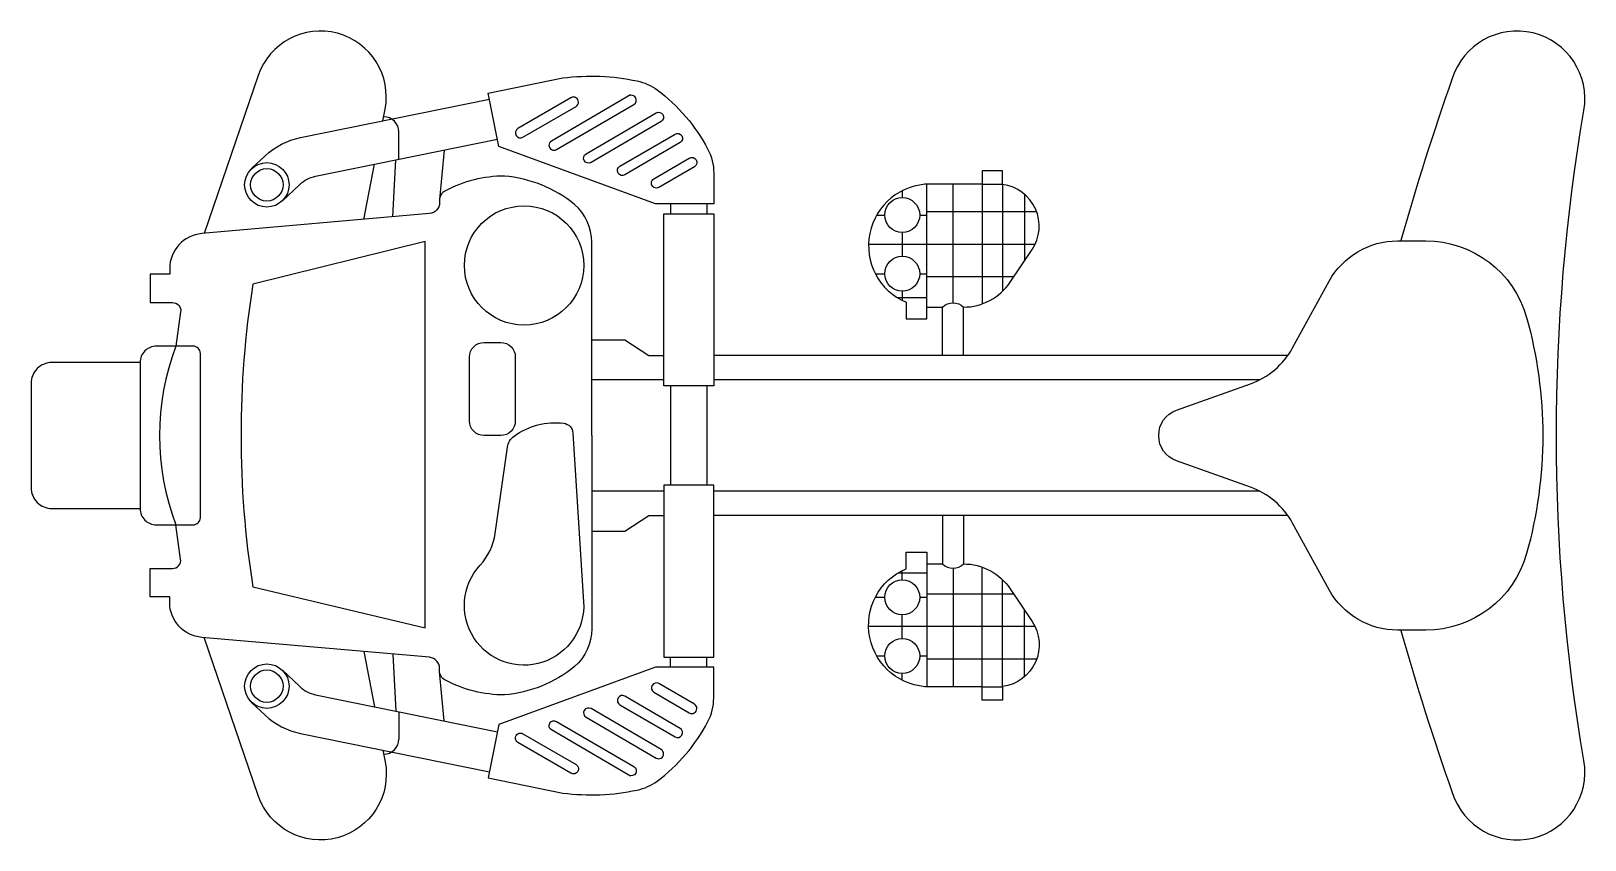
# Model space of a CAD drawing. Header units: millimetres. Extents: x 1388.851 to 1389.811, y 2712.388 to 2712.888.
import ezdxf

# ---------------------------------------------------------------- set-up
doc = ezdxf.new("R2010")
doc.units = ezdxf.units.MM
doc.header["$LTSCALE"] = 10
doc.layers.add('Equipam_fitness', color=1, linetype='Continuous')

msp = doc.modelspace()

# ---------------------------------------------------------------- linework, layer by layer
at = {"layer": 'Equipam_fitness'}
for p, q in [((1389.06841, 2712.83482), (1389.06841, 2712.83482)), ((1389.07784, 2712.80856), (1389.07784, 2712.8254)), ((1389.07402, 2712.77293), (1389.07584, 2712.80815)), ((1389.10578, 2712.81426), (1389.10297, 2712.78368)), ((1389.38881, 2712.78908), (1389.38881, 2712.78487)), ((1389.40394, 2712.71723), (1389.40394, 2712.79315)), ((1389.42019, 2712.71983), (1389.42019, 2712.7932)), ((1389.43817, 2712.7932), (1389.43817, 2712.71915)), ((1389.43817, 2712.7932), (1389.45084, 2712.7932)), ((1389.45084, 2712.79298), (1389.45084, 2712.72699)), ((1389.24571, 2712.7809), (1389.24571, 2712.77489)), ((1389.26804, 2712.7809), (1389.26804, 2712.77489)), ((1389.46427, 2712.78702), (1389.46427, 2712.74563)), ((1389.37303, 2712.77409), (1389.37803, 2712.77409)), ((1389.39959, 2712.77409), (1389.40394, 2712.77409)), ((1389.47191, 2712.77598), (1389.40394, 2712.77598)), ((1389.38881, 2712.76331), (1389.38881, 2712.74858)), ((1389.47087, 2712.75594), (1389.36801, 2712.75594)), ((1389.37221, 2712.7378), (1389.37803, 2712.7378)), ((1389.39959, 2712.7378), (1389.40394, 2712.7378)), ((1389.45774, 2712.73591), (1389.40394, 2712.73591)), ((1389.40394, 2712.72287), (1389.38601, 2712.72287)), ((1389.38881, 2712.72702), (1389.38881, 2712.72129)), ((1389.41377, 2712.68725), (1389.41377, 2712.71717)), ((1389.42663, 2712.68725), (1389.42663, 2712.71717)), ((1389.24142, 2712.6723), (1389.19693, 2712.6723)), ((1389.60976, 2712.6723), (1389.27233, 2712.6723)), ((1389.24571, 2712.66848), (1389.24571, 2712.60715)), ((1389.26804, 2712.66848), (1389.26804, 2712.60715)), ((1389.24142, 2712.60333), (1389.19693, 2712.60333)), ((1389.60976, 2712.60333), (1389.27233, 2712.60333)), ((1389.41377, 2712.58838), (1389.41377, 2712.55846)), ((1389.42663, 2712.58838), (1389.42663, 2712.55846)), ((1389.40394, 2712.5584), (1389.40394, 2712.48249)), ((1389.40394, 2712.55277), (1389.38601, 2712.55277)), ((1389.38881, 2712.54861), (1389.38881, 2712.55434)), ((1389.42019, 2712.5558), (1389.42019, 2712.48243)), ((1389.43817, 2712.48243), (1389.43817, 2712.55648)), ((1389.45084, 2712.48265), (1389.45084, 2712.54864)), ((1389.37221, 2712.53783), (1389.37803, 2712.53783)), ((1389.39959, 2712.53783), (1389.40394, 2712.53783)), ((1389.45774, 2712.53972), (1389.40394, 2712.53972)), ((1389.46427, 2712.48861), (1389.46427, 2712.53001)), ((1389.47087, 2712.51969), (1389.36801, 2712.51969)), ((1389.38881, 2712.51232), (1389.38881, 2712.52705)), ((1389.07402, 2712.5027), (1389.07584, 2712.46748)), ((1389.24571, 2712.49473), (1389.24571, 2712.50074)), ((1389.26804, 2712.49473), (1389.26804, 2712.50074)), ((1389.37303, 2712.50154), (1389.37803, 2712.50154)), ((1389.39959, 2712.50154), (1389.40394, 2712.50154)), ((1389.47191, 2712.49965), (1389.40394, 2712.49965)), ((1389.10578, 2712.46138), (1389.10297, 2712.49195)), ((1389.38881, 2712.48655), (1389.38881, 2712.49076)), ((1389.43817, 2712.48243), (1389.45084, 2712.48243)), ((1389.07784, 2712.46707), (1389.07784, 2712.45023)), ((1389.06841, 2712.44081), (1389.06841, 2712.44081))]:
    msp.add_line(p, q, dxfattribs=at)
for points in [[(1389.06793, 2712.83231), (1389.0693, 2712.83942, 0.932856), (1388.99093, 2712.8603), (1388.95752, 2712.76271)], [(1389.69688, 2712.5173, 0.016635), (1389.72861, 2712.41714, 0.933318), (1389.80998, 2712.43687, -0.084671), (1389.80998, 2712.83876, 0.933318), (1389.72861, 2712.85849, 0.016635), (1389.69688, 2712.75834)], [(1388.98682, 2712.80276), (1388.99521, 2712.81064, -0.139135), (1389.01703, 2712.82193), (1389.13371, 2712.84572)], [(1389.22093, 2712.84833), (1389.17208, 2712.81982, 1), (1389.17519, 2712.8145), (1389.223, 2712.84239, 1), (1389.21989, 2712.84772)], [(1389.00566, 2712.78271), (1389.01666, 2712.79304, -0.139135), (1389.02635, 2712.79806), (1389.13876, 2712.82098)], [(1389.19693, 2712.63782), (1389.19693, 2712.75731, 0.216775), (1389.1863, 2712.78068, 0.149205), (1389.14301, 2712.79816, 0.122714), (1389.10656, 2712.78908, 0.277399), (1389.10294, 2712.78305), (1389.10294, 2712.78172, -0.388796), (1389.09671, 2712.77493), (1388.95599, 2712.76257, 0.388796), (1388.93621, 2712.74098), (1388.93621, 2712.73753), (1388.92418, 2712.73753), (1388.92418, 2712.72002), (1388.93791, 2712.72002, -0.455363), (1388.94299, 2712.71418), (1388.94004, 2712.69306)], [(1388.91789, 2712.68295), (1388.86352, 2712.68295, 0.414214), (1388.85058, 2712.67001), (1388.85058, 2712.60562, 0.414214), (1388.86352, 2712.59268), (1388.91789, 2712.59268)], [(1389.19693, 2712.63782), (1389.19693, 2712.51832, -0.216775), (1389.1863, 2712.49495, -0.149205), (1389.14301, 2712.47747, -0.122714), (1389.10656, 2712.48655, -0.277399), (1389.10294, 2712.49258), (1389.10294, 2712.49391, 0.388796), (1389.09671, 2712.50071), (1388.95599, 2712.51306, -0.388796), (1388.93621, 2712.53465), (1388.93621, 2712.5381), (1388.92418, 2712.5381), (1388.92418, 2712.55561), (1388.93791, 2712.55561, 0.455363), (1388.94299, 2712.56145), (1388.94004, 2712.58258)], [(1389.06793, 2712.44332), (1389.0693, 2712.43622, -0.932856), (1388.99093, 2712.41533), (1388.95752, 2712.51292)], [(1389.00566, 2712.49292), (1389.01666, 2712.48259, 0.139135), (1389.02635, 2712.47757), (1389.13876, 2712.45465)], [(1388.98682, 2712.47287), (1388.99521, 2712.46499, 0.139135), (1389.01703, 2712.4537), (1389.13371, 2712.42991)], [(1389.22093, 2712.42731), (1389.17208, 2712.45581, -1), (1389.17519, 2712.46113), (1389.223, 2712.43324, -1), (1389.21989, 2712.42791)]]:
    msp.add_lwpolyline(points, format="xyb", dxfattribs=at)
for points in [[(1389.27233, 2712.80002), (1389.27233, 2712.7809), (1389.23627, 2712.7809), (1389.13967, 2712.81652), (1389.13297, 2712.84937), (1389.17912, 2712.85878, -0.084288), (1389.22502, 2712.85696, -0.107693), (1389.23734, 2712.85142, -0.113851), (1389.26874, 2712.81468, -0.120684)], [(1389.15138, 2712.82746, 1), (1389.15449, 2712.82213), (1389.18726, 2712.84125, 1), (1389.18415, 2712.84658)], [(1389.19654, 2712.80663, -1), (1389.19344, 2712.81195), (1389.23676, 2712.83723, -1), (1389.23986, 2712.83191)], [(1389.21744, 2712.79892, -1), (1389.21433, 2712.80425), (1389.24842, 2712.82414, -1), (1389.25153, 2712.81882)], [(1389.23846, 2712.79117, -1), (1389.23535, 2712.7965), (1389.25726, 2712.80928, -1), (1389.26037, 2712.80395)], [(1389.39126, 2712.70982), (1389.40394, 2712.70982), (1389.40394, 2712.71723, 0.013689), (1389.40602, 2712.71717), (1389.41377, 2712.71717, -0.414214), (1389.42661, 2712.71717, 0.249915), (1389.45551, 2712.73258), (1389.46902, 2712.75271, 0.556308), (1389.45084, 2712.79298), (1389.45084, 2712.80131), (1389.43817, 2712.80131), (1389.43817, 2712.7932), (1389.40602, 2712.7932, 0.818244), (1389.39126, 2712.72015)], [(1388.98754, 2712.54437), (1389.09404, 2712.51884), (1389.09404, 2712.75776), (1388.98754, 2712.73126, 0.077746)], [(1389.65262, 2712.54245), (1389.62993, 2712.58371, 0.183405), (1389.60391, 2712.60586), (1389.55831, 2712.62212, -0.705138), (1389.55831, 2712.65351), (1389.60391, 2712.66977, 0.183405), (1389.62993, 2712.69192), (1389.65262, 2712.73318, -0.273537), (1389.69482, 2712.75813), (1389.71221, 2712.75813, -0.336646), (1389.77454, 2712.71081, -0.136783), (1389.77454, 2712.56483, -0.336646), (1389.71221, 2712.5175), (1389.69482, 2712.5175, -0.273537)], [(1388.95069, 2712.69306), (1388.928, 2712.69306, 0.414214), (1388.91789, 2712.68295), (1388.91789, 2712.59268, 0.414214), (1388.928, 2712.58258), (1388.95069, 2712.58258, 0.414214), (1388.95519, 2712.58707), (1388.95519, 2712.68856, 0.414214)], [(1389.13043, 2712.69533), (1389.14077, 2712.69533, -0.414214), (1389.14976, 2712.68635), (1389.14976, 2712.6468, -0.414214), (1389.14077, 2712.63782), (1389.13043, 2712.63782, -0.414214), (1389.12145, 2712.6468), (1389.12145, 2712.68635, -0.414214)], [(1389.17969, 2712.64538, -0.360222), (1389.18534, 2712.63936), (1389.19192, 2712.53501, -1.512506), (1389.12799, 2712.55759, 0.151286), (1389.1373, 2712.5773), (1389.14488, 2712.63054, -0.202038), (1389.149, 2712.63742, -0.191509)], [(1389.39126, 2712.56581), (1389.40394, 2712.56581), (1389.40394, 2712.5584, -0.013689), (1389.40602, 2712.55846), (1389.41377, 2712.55846, 0.414214), (1389.42661, 2712.55846, -0.249915), (1389.45551, 2712.54305), (1389.46902, 2712.52292, -0.556308), (1389.45084, 2712.48265), (1389.45084, 2712.47432), (1389.43817, 2712.47432), (1389.43817, 2712.48243), (1389.40602, 2712.48243, -0.818244), (1389.39126, 2712.55548)], [(1389.27233, 2712.47561), (1389.27233, 2712.49473), (1389.23627, 2712.49473), (1389.13967, 2712.45912), (1389.13297, 2712.42626), (1389.17912, 2712.41685, 0.084288), (1389.22502, 2712.41867, 0.107693), (1389.23734, 2712.42421, 0.113851), (1389.26874, 2712.46095, 0.120684)], [(1389.23846, 2712.48446, 1), (1389.23535, 2712.47913), (1389.25726, 2712.46635, 1), (1389.26037, 2712.47168)], [(1389.21744, 2712.47671, 1), (1389.21433, 2712.47138), (1389.24842, 2712.45149, 1), (1389.25153, 2712.45682)], [(1389.19654, 2712.469, 1), (1389.19344, 2712.46368), (1389.23676, 2712.4384, 1), (1389.23986, 2712.44373)], [(1389.15138, 2712.44817, -1), (1389.15449, 2712.4535), (1389.18726, 2712.43438, -1), (1389.18415, 2712.42905)]]:
    msp.add_lwpolyline(points, format="xyb", close=True, dxfattribs=at)
for points in [[(1389.05614, 2712.77136), (1389.06274, 2712.80548)], [(1389.19693, 2712.69703), (1389.21742, 2712.69703), (1389.23222, 2712.68725), (1389.24142, 2712.68725)], [(1389.62701, 2712.68725), (1389.27233, 2712.68725)], [(1389.19693, 2712.5786), (1389.21742, 2712.5786), (1389.23222, 2712.58838), (1389.24142, 2712.58838)], [(1389.62701, 2712.58838), (1389.27233, 2712.58838)], [(1389.05614, 2712.50427), (1389.06274, 2712.47015)]]:
    msp.add_lwpolyline(points, dxfattribs=at)
for points in [[(1389.27233, 2712.66848), (1389.24142, 2712.66848), (1389.24142, 2712.77489), (1389.27233, 2712.77489)], [(1389.27233, 2712.60715), (1389.24142, 2712.60715), (1389.24142, 2712.50074), (1389.27233, 2712.50074)]]:
    msp.add_lwpolyline(points, close=True, dxfattribs=at)
for centre, radius in [((1388.99624, 2712.79274), 0.01375), ((1388.99624, 2712.79274), 0.01001), ((1389.15515, 2712.74294), 0.03685), ((1389.38881, 2712.77409), 0.01078), ((1389.38881, 2712.7378), 0.01078), ((1389.38881, 2712.53783), 0.01078), ((1389.38881, 2712.50154), 0.01078), ((1388.99624, 2712.48289), 0.01375), ((1388.99624, 2712.48289), 0.01001)]:
    msp.add_circle(centre, radius, dxfattribs=at)
for centre, radius, start, end in [((1389.06841, 2712.8254), 0.00943, 0, 90), ((1389.08587, 2712.63782), 0.15594, 159.25263, 200.74737), ((1389.06841, 2712.45023), 0.00943, 270, 0)]:
    msp.add_arc(centre, radius, start, end, dxfattribs=at)

doc.saveas('drawing.dxf')
